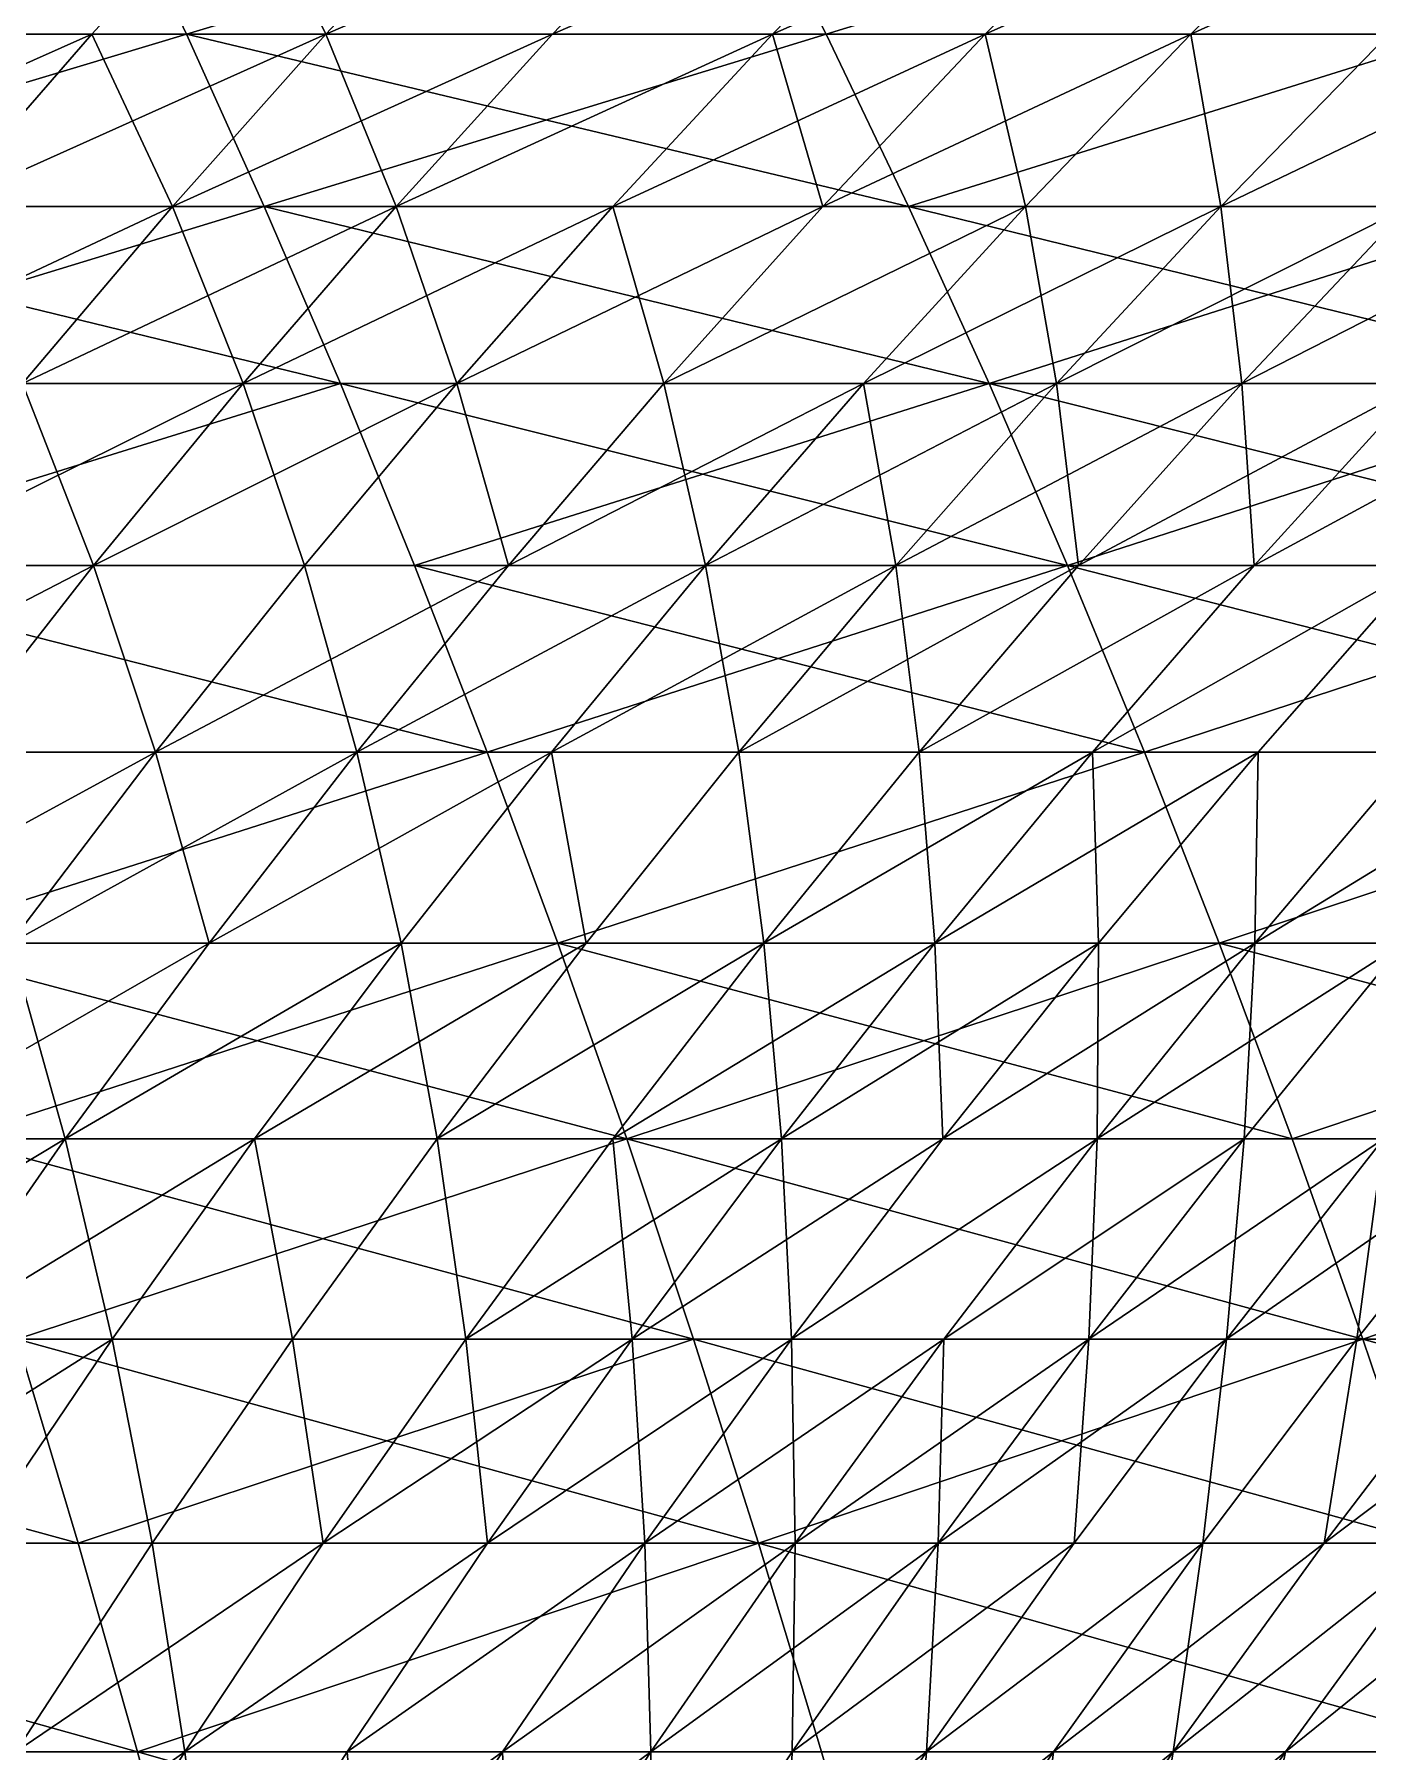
# Model space of a CAD drawing. Header units: millimetres. Extents: x -3250 to 6200, y -3250 to 3250.
# Drawn here: x 4609.7 to 4710.5, y 483 to 612.8 of the extents above; entities that cross this region are included whole.
import ezdxf

# ---------------------------------------------------------------- set-up
doc = ezdxf.new("R2010")
doc.units = ezdxf.units.MM
doc.header["$MEASUREMENT"] = 0
doc.layers.add('MESH_3D', color=2, linetype='CONTINUOUS')

msp = doc.modelspace()

# ---------------------------------------------------------------- linework, layer by layer
at = {"layer": 'MESH_3D'}
for points in [[(4615.24, 625.47, 25833.99), (4566.77, 625.47, 25853.71), (4572.41, 612.84, 25868.08)], [(4615.24, 625.47, 25833.99), (4572.41, 612.84, 25868.08), (4621.24, 612.84, 25848.21)], [(4595.93, 612.84, 2061.49), (4625.67, 625.47, 2071.35), (4607.24, 625.47, 2050.99)], [(4595.93, 612.84, 2061.49), (4614.09, 612.84, 2081.56), (4625.67, 625.47, 2071.35)], [(4614.09, 612.84, 2081.56), (4631.75, 612.84, 2102.08), (4625.67, 625.47, 2071.35)], [(4663.21, 625.47, 25813.06), (4615.24, 625.47, 25833.99), (4621.24, 612.84, 25848.21)], [(4663.21, 625.47, 25813.06), (4621.24, 612.84, 25848.21), (4669.56, 612.84, 25827.13)], [(4625.67, 625.47, 2071.35), (4631.75, 612.84, 2102.08), (4643.57, 625.47, 2092.16)], [(4631.75, 612.84, 2102.08), (4648.89, 612.84, 2123.03), (4660.96, 625.47, 2113.41)], [(4631.75, 612.84, 2102.08), (4660.96, 625.47, 2113.41), (4643.57, 625.47, 2092.16)], [(4648.89, 612.84, 2123.03), (4665.5, 612.84, 2144.41), (4677.81, 625.47, 2135.09)], [(4648.89, 612.84, 2123.03), (4677.81, 625.47, 2135.09), (4660.96, 625.47, 2113.41)], [(4710.63, 625.47, 25790.95), (4663.21, 625.47, 25813.06), (4669.56, 612.84, 25827.13)], [(4665.5, 612.84, 2144.41), (4681.58, 612.84, 2166.19), (4694.11, 625.47, 2157.18)], [(4665.5, 612.84, 2144.41), (4694.11, 625.47, 2157.18), (4677.81, 625.47, 2135.09)], [(4710.63, 625.47, 25790.95), (4669.56, 612.84, 25827.13), (4717.33, 612.84, 25804.86)], [(4681.58, 612.84, 2166.19), (4709.86, 625.47, 2179.67), (4694.11, 625.47, 2157.18)], [(4681.58, 612.84, 2166.19), (4697.11, 612.84, 2188.36), (4709.86, 625.47, 2179.67)], [(4697.11, 612.84, 2188.36), (4712.07, 612.84, 2210.92), (4725.04, 625.47, 2202.54)], [(4697.11, 612.84, 2188.36), (4725.04, 625.47, 2202.54), (4709.86, 625.47, 2179.67)], [(4572.41, 612.84, 831.92), (4621.24, 612.84, 851.79), (4577.94, 599.82, 817.85)], [(4621.24, 612.84, 25848.21), (4572.41, 612.84, 25868.08), (4577.94, 599.82, 25882.15)], [(4577.94, 599.82, 817.85), (4621.24, 612.84, 851.79), (4627.11, 599.82, 837.86)], [(4621.24, 612.84, 25848.21), (4577.94, 599.82, 25882.15), (4627.11, 599.82, 25862.14)], [(4584.84, 599.82, 2071.77), (4614.09, 612.84, 2081.56), (4595.93, 612.84, 2061.49)], [(4584.84, 599.82, 2071.77), (4602.75, 599.82, 2091.57), (4614.09, 612.84, 2081.56)], [(4602.75, 599.82, 24608.43), (4595.93, 612.84, 24638.51), (4614.09, 612.84, 24618.44)], [(4602.75, 599.82, 2091.57), (4631.75, 612.84, 2102.08), (4614.09, 612.84, 2081.56)], [(4602.75, 599.82, 2091.57), (4620.17, 599.82, 2111.8), (4631.75, 612.84, 2102.08)], [(4620.17, 599.82, 24588.2), (4602.75, 599.82, 24608.43), (4614.09, 612.84, 24618.44)], [(4620.17, 599.82, 24588.2), (4614.09, 612.84, 24618.44), (4631.75, 612.84, 24597.92)], [(4620.17, 599.82, 2111.8), (4637.07, 599.82, 2132.46), (4648.89, 612.84, 2123.03)], [(4620.17, 599.82, 2111.8), (4648.89, 612.84, 2123.03), (4631.75, 612.84, 2102.08)], [(4637.07, 599.82, 24567.54), (4620.17, 599.82, 24588.2), (4631.75, 612.84, 24597.92)], [(4621.24, 612.84, 851.79), (4669.56, 612.84, 872.87), (4627.11, 599.82, 837.86)], [(4675.77, 599.82, 25840.91), (4621.24, 612.84, 25848.21), (4627.11, 599.82, 25862.14)], [(4669.56, 612.84, 25827.13), (4621.24, 612.84, 25848.21), (4675.77, 599.82, 25840.91)], [(4627.11, 599.82, 837.86), (4669.56, 612.84, 872.87), (4675.77, 599.82, 859.09)], [(4637.07, 599.82, 24567.54), (4631.75, 612.84, 24597.92), (4648.89, 612.84, 24576.97)], [(4637.07, 599.82, 2132.46), (4665.5, 612.84, 2144.41), (4648.89, 612.84, 2123.03)], [(4637.07, 599.82, 2132.46), (4653.45, 599.82, 2153.54), (4665.5, 612.84, 2144.41)], [(4665.5, 612.84, 24555.59), (4637.07, 599.82, 24567.54), (4648.89, 612.84, 24576.97)], [(4653.45, 599.82, 24546.46), (4637.07, 599.82, 24567.54), (4665.5, 612.84, 24555.59)], [(4653.45, 599.82, 2153.54), (4669.3, 599.82, 2175.01), (4681.58, 612.84, 2166.19)], [(4653.45, 599.82, 2153.54), (4681.58, 612.84, 2166.19), (4665.5, 612.84, 2144.41)], [(4669.3, 599.82, 24524.99), (4653.45, 599.82, 24546.46), (4665.5, 612.84, 24555.59)], [(4669.3, 599.82, 24524.99), (4665.5, 612.84, 24555.59), (4681.58, 612.84, 24533.81)], [(4669.3, 599.82, 2175.01), (4684.61, 599.82, 2196.88), (4697.11, 612.84, 2188.36)], [(4669.3, 599.82, 2175.01), (4697.11, 612.84, 2188.36), (4681.58, 612.84, 2166.19)], [(4684.61, 599.82, 24503.12), (4669.3, 599.82, 24524.99), (4681.58, 612.84, 24533.81)], [(4669.56, 612.84, 872.87), (4717.33, 612.84, 895.14), (4675.77, 599.82, 859.09)], [(4717.33, 612.84, 25804.86), (4669.56, 612.84, 25827.13), (4675.77, 599.82, 25840.91)], [(4675.77, 599.82, 859.09), (4717.33, 612.84, 895.14), (4723.89, 599.82, 881.52)], [(4717.33, 612.84, 25804.86), (4675.77, 599.82, 25840.91), (4723.89, 599.82, 25818.48)], [(4684.61, 599.82, 24503.12), (4681.58, 612.84, 24533.81), (4697.11, 612.84, 24511.64)], [(4684.61, 599.82, 2196.88), (4699.37, 599.82, 2219.12), (4697.11, 612.84, 2188.36)], [(4699.37, 599.82, 24480.88), (4684.61, 599.82, 24503.12), (4697.11, 612.84, 24511.64)], [(4697.11, 612.84, 2188.36), (4699.37, 599.82, 2219.12), (4712.07, 612.84, 2210.92)], [(4699.37, 599.82, 24480.88), (4697.11, 612.84, 24511.64), (4712.07, 612.84, 24489.08)], [(4699.37, 599.82, 2219.12), (4726.48, 612.84, 2233.84), (4712.07, 612.84, 2210.92)], [(4699.37, 599.82, 2219.12), (4713.58, 599.82, 2241.72), (4726.48, 612.84, 2233.84)], [(4713.58, 599.82, 24458.28), (4699.37, 599.82, 24480.88), (4712.07, 612.84, 24489.08)], [(4577.94, 599.82, 817.85), (4627.11, 599.82, 837.86), (4632.86, 586.44, 824.23)], [(4577.94, 599.82, 817.85), (4632.86, 586.44, 824.23), (4583.34, 586.44, 804.08)], [(4627.11, 599.82, 25862.14), (4577.94, 599.82, 25882.15), (4583.34, 586.44, 25895.92)], [(4627.11, 599.82, 25862.14), (4583.34, 586.44, 25895.92), (4632.86, 586.44, 25875.77)], [(4620.17, 599.82, 24588.2), (4591.67, 586.44, 24598.65), (4602.75, 599.82, 24608.43)], [(4608.84, 586.44, 24578.69), (4591.67, 586.44, 24598.65), (4620.17, 599.82, 24588.2)], [(4602.75, 599.82, 2091.57), (4608.84, 586.44, 2121.31), (4620.17, 599.82, 2111.8)], [(4608.84, 586.44, 2121.31), (4637.07, 599.82, 2132.46), (4620.17, 599.82, 2111.8)], [(4608.84, 586.44, 2121.31), (4625.51, 586.44, 2141.68), (4637.07, 599.82, 2132.46)], [(4625.51, 586.44, 24558.32), (4608.84, 586.44, 24578.69), (4620.17, 599.82, 24588.2)], [(4625.51, 586.44, 24558.32), (4620.17, 599.82, 24588.2), (4637.07, 599.82, 24567.54)], [(4625.51, 586.44, 2141.68), (4641.66, 586.44, 2162.47), (4637.07, 599.82, 2132.46)], [(4653.45, 599.82, 24546.46), (4625.51, 586.44, 24558.32), (4637.07, 599.82, 24567.54)], [(4641.66, 586.44, 24537.53), (4625.51, 586.44, 24558.32), (4653.45, 599.82, 24546.46)], [(4627.11, 599.82, 837.86), (4681.86, 586.44, 845.61), (4632.86, 586.44, 824.23)], [(4627.11, 599.82, 837.86), (4675.77, 599.82, 859.09), (4681.86, 586.44, 845.61)], [(4681.86, 586.44, 25854.39), (4627.11, 599.82, 25862.14), (4632.86, 586.44, 25875.77)], [(4675.77, 599.82, 25840.91), (4627.11, 599.82, 25862.14), (4681.86, 586.44, 25854.39)], [(4637.07, 599.82, 2132.46), (4641.66, 586.44, 2162.47), (4653.45, 599.82, 2153.54)], [(4641.66, 586.44, 2162.47), (4657.29, 586.44, 2183.65), (4669.3, 599.82, 2175.01)], [(4641.66, 586.44, 2162.47), (4669.3, 599.82, 2175.01), (4653.45, 599.82, 2153.54)], [(4657.29, 586.44, 24516.35), (4641.66, 586.44, 24537.53), (4653.45, 599.82, 24546.46)], [(4657.29, 586.44, 24516.35), (4653.45, 599.82, 24546.46), (4669.3, 599.82, 24524.99)], [(4657.29, 586.44, 2183.65), (4684.61, 599.82, 2196.88), (4669.3, 599.82, 2175.01)], [(4657.29, 586.44, 2183.65), (4672.39, 586.44, 2205.21), (4684.61, 599.82, 2196.88)], [(4684.61, 599.82, 24503.12), (4657.29, 586.44, 24516.35), (4669.3, 599.82, 24524.99)], [(4672.39, 586.44, 24494.79), (4657.29, 586.44, 24516.35), (4684.61, 599.82, 24503.12)], [(4672.39, 586.44, 2205.21), (4699.37, 599.82, 2219.12), (4684.61, 599.82, 2196.88)], [(4672.39, 586.44, 2205.21), (4686.95, 586.44, 2227.15), (4699.37, 599.82, 2219.12)], [(4686.95, 586.44, 24472.85), (4672.39, 586.44, 24494.79), (4684.61, 599.82, 24503.12)], [(4675.77, 599.82, 859.09), (4730.31, 586.44, 868.2), (4681.86, 586.44, 845.61)], [(4675.77, 599.82, 859.09), (4723.89, 599.82, 881.52), (4730.31, 586.44, 868.2)], [(4723.89, 599.82, 25818.48), (4675.77, 599.82, 25840.91), (4681.86, 586.44, 25854.39)], [(4723.89, 599.82, 25818.48), (4681.86, 586.44, 25854.39), (4730.31, 586.44, 25831.8)], [(4686.95, 586.44, 24472.85), (4684.61, 599.82, 24503.12), (4699.37, 599.82, 24480.88)], [(4686.95, 586.44, 2227.15), (4713.58, 599.82, 2241.72), (4699.37, 599.82, 2219.12)], [(4686.95, 586.44, 2227.15), (4700.96, 586.44, 2249.44), (4713.58, 599.82, 2241.72)], [(4700.96, 586.44, 24450.56), (4686.95, 586.44, 24472.85), (4699.37, 599.82, 24480.88)], [(4700.96, 586.44, 24450.56), (4699.37, 599.82, 24480.88), (4713.58, 599.82, 24458.28)], [(4700.96, 586.44, 2249.44), (4714.4, 586.44, 2272.07), (4727.21, 599.82, 2264.67)], [(4700.96, 586.44, 2249.44), (4727.21, 599.82, 2264.67), (4713.58, 599.82, 2241.72)], [(4714.4, 586.44, 24427.93), (4700.96, 586.44, 24450.56), (4713.58, 599.82, 24458.28)], [(4583.34, 586.44, 804.08), (4632.86, 586.44, 824.23), (4588.62, 572.69, 790.63)], [(4632.86, 586.44, 25875.77), (4583.34, 586.44, 25895.92), (4588.62, 572.69, 25909.37)], [(4588.62, 572.69, 790.63), (4632.86, 586.44, 824.23), (4638.47, 572.69, 810.91)], [(4632.86, 586.44, 25875.77), (4588.62, 572.69, 25909.37), (4638.47, 572.69, 25889.09)], [(4597.77, 572.69, 2130.59), (4625.51, 586.44, 2141.68), (4608.84, 586.44, 2121.31)], [(4597.77, 572.69, 2130.59), (4614.21, 572.69, 2150.69), (4625.51, 586.44, 2141.68)], [(4614.21, 572.69, 24549.31), (4597.77, 572.69, 24569.41), (4608.84, 586.44, 24578.69)], [(4614.21, 572.69, 24549.31), (4608.84, 586.44, 24578.69), (4625.51, 586.44, 24558.32)], [(4614.21, 572.69, 2150.69), (4641.66, 586.44, 2162.47), (4625.51, 586.44, 2141.68)], [(4614.21, 572.69, 2150.69), (4630.14, 572.69, 2171.19), (4641.66, 586.44, 2162.47)], [(4630.14, 572.69, 24528.81), (4614.21, 572.69, 24549.31), (4625.51, 586.44, 24558.32)], [(4630.14, 572.69, 24528.81), (4625.51, 586.44, 24558.32), (4641.66, 586.44, 24537.53)], [(4630.14, 572.69, 2171.19), (4645.56, 572.69, 2192.08), (4641.66, 586.44, 2162.47)], [(4645.56, 572.69, 24507.92), (4630.14, 572.69, 24528.81), (4641.66, 586.44, 24537.53)], [(4632.86, 586.44, 824.23), (4687.8, 572.69, 832.43), (4638.47, 572.69, 810.91)], [(4632.86, 586.44, 824.23), (4681.86, 586.44, 845.61), (4687.8, 572.69, 832.43)], [(4681.86, 586.44, 25854.39), (4632.86, 586.44, 25875.77), (4638.47, 572.69, 25889.09)], [(4681.86, 586.44, 25854.39), (4638.47, 572.69, 25889.09), (4687.8, 572.69, 25867.57)], [(4641.66, 586.44, 2162.47), (4645.56, 572.69, 2192.08), (4657.29, 586.44, 2183.65)], [(4645.56, 572.69, 24507.92), (4641.66, 586.44, 24537.53), (4657.29, 586.44, 24516.35)], [(4645.56, 572.69, 2192.08), (4672.39, 586.44, 2205.21), (4657.29, 586.44, 2183.65)], [(4645.56, 572.69, 2192.08), (4660.45, 572.69, 2213.35), (4672.39, 586.44, 2205.21)], [(4660.45, 572.69, 24486.65), (4645.56, 572.69, 24507.92), (4657.29, 586.44, 24516.35)], [(4660.45, 572.69, 24486.65), (4657.29, 586.44, 24516.35), (4672.39, 586.44, 24494.79)], [(4660.45, 572.69, 2213.35), (4686.95, 586.44, 2227.15), (4672.39, 586.44, 2205.21)], [(4660.45, 572.69, 2213.35), (4674.81, 572.69, 2234.99), (4686.95, 586.44, 2227.15)], [(4674.81, 572.69, 24465.01), (4660.45, 572.69, 24486.65), (4672.39, 586.44, 24494.79)], [(4674.81, 572.69, 24465.01), (4672.39, 586.44, 24494.79), (4686.95, 586.44, 24472.85)], [(4674.81, 572.69, 2234.99), (4688.63, 572.69, 2256.97), (4700.96, 586.44, 2249.44)], [(4674.81, 572.69, 2234.99), (4700.96, 586.44, 2249.44), (4686.95, 586.44, 2227.15)], [(4688.63, 572.69, 24443.03), (4674.81, 572.69, 24465.01), (4686.95, 586.44, 24472.85)], [(4681.86, 586.44, 845.61), (4736.58, 572.69, 855.18), (4687.8, 572.69, 832.43)], [(4681.86, 586.44, 845.61), (4730.31, 586.44, 868.2), (4736.58, 572.69, 855.18)], [(4730.31, 586.44, 25831.8), (4681.86, 586.44, 25854.39), (4687.8, 572.69, 25867.57)], [(4688.63, 572.69, 24443.03), (4686.95, 586.44, 24472.85), (4700.96, 586.44, 24450.56)], [(4730.31, 586.44, 25831.8), (4687.8, 572.69, 25867.57), (4736.58, 572.69, 25844.82)], [(4688.63, 572.69, 2256.97), (4701.89, 572.69, 2279.29), (4714.4, 586.44, 2272.07)], [(4688.63, 572.69, 2256.97), (4714.4, 586.44, 2272.07), (4700.96, 586.44, 2249.44)], [(4701.89, 572.69, 24420.71), (4688.63, 572.69, 24443.03), (4700.96, 586.44, 24450.56)], [(4701.89, 572.69, 24420.71), (4700.96, 586.44, 24450.56), (4714.4, 586.44, 24427.93)], [(4701.89, 572.69, 2279.29), (4727.28, 586.44, 2295.03), (4714.4, 586.44, 2272.07)], [(4701.89, 572.69, 2279.29), (4714.59, 572.69, 2301.94), (4727.28, 586.44, 2295.03)], [(4714.59, 572.69, 24398.06), (4701.89, 572.69, 24420.71), (4714.4, 586.44, 24427.93)], [(4586.96, 558.59, 2139.66), (4603.18, 558.59, 2159.48), (4614.21, 572.69, 2150.69)], [(4586.96, 558.59, 2139.66), (4614.21, 572.69, 2150.69), (4597.77, 572.69, 2130.59)], [(4614.21, 572.69, 24549.31), (4586.96, 558.59, 24560.34), (4597.77, 572.69, 24569.41)], [(4603.18, 558.59, 24540.52), (4586.96, 558.59, 24560.34), (4614.21, 572.69, 24549.31)], [(4588.62, 572.69, 790.63), (4643.95, 558.59, 797.91), (4593.77, 558.59, 777.5)], [(4588.62, 572.69, 790.63), (4638.47, 572.69, 810.91), (4643.95, 558.59, 797.91)], [(4643.95, 558.59, 25902.09), (4588.62, 572.69, 25909.37), (4593.77, 558.59, 25922.5)], [(4638.47, 572.69, 25889.09), (4588.62, 572.69, 25909.37), (4643.95, 558.59, 25902.09)], [(4603.18, 558.59, 2159.48), (4618.9, 558.59, 2179.71), (4614.21, 572.69, 2150.69)], [(4618.9, 558.59, 24520.29), (4603.18, 558.59, 24540.52), (4614.21, 572.69, 24549.31)], [(4614.21, 572.69, 2150.69), (4618.9, 558.59, 2179.71), (4630.14, 572.69, 2171.19)], [(4618.9, 558.59, 24520.29), (4614.21, 572.69, 24549.31), (4630.14, 572.69, 24528.81)], [(4618.9, 558.59, 2179.71), (4634.11, 558.59, 2200.32), (4645.56, 572.69, 2192.08)], [(4618.9, 558.59, 2179.71), (4645.56, 572.69, 2192.08), (4630.14, 572.69, 2171.19)], [(4634.11, 558.59, 24499.68), (4618.9, 558.59, 24520.29), (4630.14, 572.69, 24528.81)], [(4634.11, 558.59, 24499.68), (4630.14, 572.69, 24528.81), (4645.56, 572.69, 24507.92)], [(4634.11, 558.59, 2200.32), (4660.45, 572.69, 2213.35), (4645.56, 572.69, 2192.08)], [(4634.11, 558.59, 2200.32), (4648.8, 558.59, 2221.3), (4660.45, 572.69, 2213.35)], [(4660.45, 572.69, 24486.65), (4634.11, 558.59, 24499.68), (4645.56, 572.69, 24507.92)], [(4648.8, 558.59, 24478.7), (4634.11, 558.59, 24499.68), (4660.45, 572.69, 24486.65)], [(4638.47, 572.69, 810.91), (4687.8, 572.69, 832.43), (4643.95, 558.59, 797.91)], [(4693.6, 558.59, 25880.42), (4638.47, 572.69, 25889.09), (4643.95, 558.59, 25902.09)], [(4687.8, 572.69, 25867.57), (4638.47, 572.69, 25889.09), (4693.6, 558.59, 25880.42)], [(4643.95, 558.59, 797.91), (4687.8, 572.69, 832.43), (4693.6, 558.59, 819.58)], [(4648.8, 558.59, 2221.3), (4662.96, 558.59, 2242.64), (4674.81, 572.69, 2234.99)], [(4648.8, 558.59, 2221.3), (4674.81, 572.69, 2234.99), (4660.45, 572.69, 2213.35)], [(4662.96, 558.59, 24457.36), (4648.8, 558.59, 24478.7), (4660.45, 572.69, 24486.65)], [(4662.96, 558.59, 24457.36), (4660.45, 572.69, 24486.65), (4674.81, 572.69, 24465.01)], [(4662.96, 558.59, 2242.64), (4676.59, 558.59, 2264.33), (4674.81, 572.69, 2234.99)], [(4688.63, 572.69, 24443.03), (4662.96, 558.59, 24457.36), (4674.81, 572.69, 24465.01)], [(4676.59, 558.59, 24435.67), (4662.96, 558.59, 24457.36), (4688.63, 572.69, 24443.03)], [(4674.81, 572.69, 2234.99), (4676.59, 558.59, 2264.33), (4688.63, 572.69, 2256.97)], [(4676.59, 558.59, 2264.33), (4689.67, 558.59, 2286.35), (4701.89, 572.69, 2279.29)], [(4676.59, 558.59, 2264.33), (4701.89, 572.69, 2279.29), (4688.63, 572.69, 2256.97)], [(4701.89, 572.69, 24420.71), (4676.59, 558.59, 24435.67), (4688.63, 572.69, 24443.03)], [(4689.67, 558.59, 24413.65), (4676.59, 558.59, 24435.67), (4701.89, 572.69, 24420.71)], [(4687.8, 572.69, 832.43), (4742.7, 558.59, 842.47), (4693.6, 558.59, 819.58)], [(4687.8, 572.69, 832.43), (4736.58, 572.69, 855.18), (4742.7, 558.59, 842.47)], [(4736.58, 572.69, 25844.82), (4687.8, 572.69, 25867.57), (4693.6, 558.59, 25880.42)], [(4689.67, 558.59, 2286.35), (4714.59, 572.69, 2301.94), (4701.89, 572.69, 2279.29)], [(4689.67, 558.59, 2286.35), (4702.2, 558.59, 2308.69), (4714.59, 572.69, 2301.94)], [(4714.59, 572.69, 24398.06), (4689.67, 558.59, 24413.65), (4701.89, 572.69, 24420.71)], [(4702.2, 558.59, 24391.31), (4689.67, 558.59, 24413.65), (4714.59, 572.69, 24398.06)], [(4736.58, 572.69, 25844.82), (4693.6, 558.59, 25880.42), (4742.7, 558.59, 25857.53)], [(4702.2, 558.59, 2308.69), (4714.17, 558.59, 2331.33), (4714.59, 572.69, 2301.94)], [(4714.17, 558.59, 24368.67), (4702.2, 558.59, 24391.31), (4714.59, 572.69, 24398.06)], [(4592.43, 544.14, 2168.06), (4618.9, 558.59, 2179.71), (4603.18, 558.59, 2159.48)], [(4592.43, 544.14, 2168.06), (4607.94, 544.14, 2188.01), (4618.9, 558.59, 2179.71)], [(4593.77, 558.59, 777.5), (4643.95, 558.59, 797.91), (4598.8, 544.14, 764.7)], [(4643.95, 558.59, 25902.09), (4593.77, 558.59, 25922.5), (4598.8, 544.14, 25935.3)], [(4598.8, 544.14, 764.7), (4643.95, 558.59, 797.91), (4649.29, 544.14, 785.25)], [(4643.95, 558.59, 25902.09), (4598.8, 544.14, 25935.3), (4649.29, 544.14, 25914.75)], [(4607.94, 544.14, 24511.99), (4603.18, 558.59, 24540.52), (4618.9, 558.59, 24520.29)], [(4607.94, 544.14, 2188.01), (4634.11, 558.59, 2200.32), (4618.9, 558.59, 2179.71)], [(4607.94, 544.14, 2188.01), (4622.95, 544.14, 2208.34), (4634.11, 558.59, 2200.32)], [(4622.95, 544.14, 24491.66), (4607.94, 544.14, 24511.99), (4618.9, 558.59, 24520.29)], [(4622.95, 544.14, 24491.66), (4618.9, 558.59, 24520.29), (4634.11, 558.59, 24499.68)], [(4622.95, 544.14, 2208.34), (4648.8, 558.59, 2221.3), (4634.11, 558.59, 2200.32)], [(4622.95, 544.14, 2208.34), (4637.44, 544.14, 2229.04), (4648.8, 558.59, 2221.3)], [(4637.44, 544.14, 24470.96), (4622.95, 544.14, 24491.66), (4634.11, 558.59, 24499.68)], [(4637.44, 544.14, 24470.96), (4634.11, 558.59, 24499.68), (4648.8, 558.59, 24478.7)], [(4637.44, 544.14, 2229.04), (4651.42, 544.14, 2250.1), (4648.8, 558.59, 2221.3)], [(4651.42, 544.14, 24449.9), (4637.44, 544.14, 24470.96), (4648.8, 558.59, 24478.7)], [(4643.95, 558.59, 797.91), (4693.6, 558.59, 819.58), (4649.29, 544.14, 785.25)], [(4693.6, 558.59, 25880.42), (4643.95, 558.59, 25902.09), (4649.29, 544.14, 25914.75)], [(4648.8, 558.59, 2221.3), (4651.42, 544.14, 2250.1), (4662.96, 558.59, 2242.64)], [(4651.42, 544.14, 24449.9), (4648.8, 558.59, 24478.7), (4662.96, 558.59, 24457.36)], [(4649.29, 544.14, 785.25), (4693.6, 558.59, 819.58), (4699.26, 544.14, 807.05)], [(4693.6, 558.59, 25880.42), (4649.29, 544.14, 25914.75), (4699.26, 544.14, 25892.95)], [(4651.42, 544.14, 2250.1), (4664.86, 544.14, 2271.49), (4662.96, 558.59, 2242.64)], [(4664.86, 544.14, 24428.51), (4651.42, 544.14, 24449.9), (4662.96, 558.59, 24457.36)], [(4662.96, 558.59, 2242.64), (4664.86, 544.14, 2271.49), (4676.59, 558.59, 2264.33)], [(4664.86, 544.14, 24428.51), (4662.96, 558.59, 24457.36), (4676.59, 558.59, 24435.67)], [(4664.86, 544.14, 2271.49), (4677.77, 544.14, 2293.22), (4689.67, 558.59, 2286.35)], [(4664.86, 544.14, 2271.49), (4689.67, 558.59, 2286.35), (4676.59, 558.59, 2264.33)], [(4677.77, 544.14, 24406.78), (4664.86, 544.14, 24428.51), (4676.59, 558.59, 24435.67)], [(4677.77, 544.14, 24406.78), (4676.59, 558.59, 24435.67), (4689.67, 558.59, 24413.65)], [(4677.77, 544.14, 2293.22), (4702.2, 558.59, 2308.69), (4689.67, 558.59, 2286.35)], [(4677.77, 544.14, 2293.22), (4690.13, 544.14, 2315.26), (4702.2, 558.59, 2308.69)], [(4690.13, 544.14, 24384.74), (4677.77, 544.14, 24406.78), (4689.67, 558.59, 24413.65)], [(4690.13, 544.14, 24384.74), (4689.67, 558.59, 24413.65), (4702.2, 558.59, 24391.31)], [(4690.13, 544.14, 2315.26), (4701.94, 544.14, 2337.6), (4702.2, 558.59, 2308.69)], [(4701.94, 544.14, 24362.4), (4690.13, 544.14, 24384.74), (4702.2, 558.59, 24391.31)], [(4693.6, 558.59, 819.58), (4742.7, 558.59, 842.47), (4699.26, 544.14, 807.05)], [(4742.7, 558.59, 25857.53), (4693.6, 558.59, 25880.42), (4699.26, 544.14, 25892.95)], [(4699.26, 544.14, 807.05), (4742.7, 558.59, 842.47), (4748.66, 544.14, 830.08)], [(4742.7, 558.59, 25857.53), (4699.26, 544.14, 25892.95), (4748.66, 544.14, 25869.92)], [(4701.94, 544.14, 2337.6), (4725.57, 558.59, 2354.27), (4714.17, 558.59, 2331.33)], [(4701.94, 544.14, 2337.6), (4713.18, 544.14, 2360.23), (4725.57, 558.59, 2354.27)], [(4702.2, 558.59, 2308.69), (4701.94, 544.14, 2337.6), (4714.17, 558.59, 2331.33)], [(4701.94, 544.14, 24362.4), (4702.2, 558.59, 24391.31), (4714.17, 558.59, 24368.67)], [(4713.18, 544.14, 24339.77), (4701.94, 544.14, 24362.4), (4714.17, 558.59, 24368.67)], [(4597.27, 529.35, 2196.09), (4612.08, 529.35, 2216.15), (4622.95, 544.14, 2208.34)], [(4597.27, 529.35, 2196.09), (4622.95, 544.14, 2208.34), (4607.94, 544.14, 2188.01)], [(4612.08, 529.35, 24483.85), (4597.27, 529.35, 24503.91), (4607.94, 544.14, 24511.99)], [(4598.8, 544.14, 764.7), (4654.49, 529.35, 772.91), (4603.69, 529.35, 752.24)], [(4598.8, 544.14, 764.7), (4649.29, 544.14, 785.25), (4654.49, 529.35, 772.91)], [(4649.29, 544.14, 25914.75), (4598.8, 544.14, 25935.3), (4603.69, 529.35, 25947.76)], [(4649.29, 544.14, 25914.75), (4603.69, 529.35, 25947.76), (4654.49, 529.35, 25927.09)], [(4612.08, 529.35, 24483.85), (4607.94, 544.14, 24511.99), (4622.95, 544.14, 24491.66)], [(4612.08, 529.35, 2216.15), (4637.44, 544.14, 2229.04), (4622.95, 544.14, 2208.34)], [(4612.08, 529.35, 2216.15), (4626.38, 529.35, 2236.58), (4637.44, 544.14, 2229.04)], [(4637.44, 544.14, 24470.96), (4612.08, 529.35, 24483.85), (4622.95, 544.14, 24491.66)], [(4626.38, 529.35, 24463.42), (4612.08, 529.35, 24483.85), (4637.44, 544.14, 24470.96)], [(4626.38, 529.35, 2236.58), (4640.17, 529.35, 2257.36), (4651.42, 544.14, 2250.1)], [(4626.38, 529.35, 2236.58), (4651.42, 544.14, 2250.1), (4637.44, 544.14, 2229.04)], [(4640.17, 529.35, 24442.64), (4626.38, 529.35, 24463.42), (4637.44, 544.14, 24470.96)], [(4640.17, 529.35, 24442.64), (4637.44, 544.14, 24470.96), (4651.42, 544.14, 24449.9)], [(4640.17, 529.35, 2257.36), (4653.44, 529.35, 2278.47), (4664.86, 544.14, 2271.49)], [(4640.17, 529.35, 2257.36), (4664.86, 544.14, 2271.49), (4651.42, 544.14, 2250.1)], [(4664.86, 544.14, 24428.51), (4640.17, 529.35, 24442.64), (4651.42, 544.14, 24449.9)], [(4653.44, 529.35, 24421.53), (4640.17, 529.35, 24442.64), (4664.86, 544.14, 24428.51)], [(4649.29, 544.14, 785.25), (4699.26, 544.14, 807.05), (4704.76, 529.35, 794.85)], [(4649.29, 544.14, 785.25), (4704.76, 529.35, 794.85), (4654.49, 529.35, 772.91)], [(4699.26, 544.14, 25892.95), (4649.29, 544.14, 25914.75), (4654.49, 529.35, 25927.09)], [(4653.44, 529.35, 2278.47), (4677.77, 544.14, 2293.22), (4664.86, 544.14, 2271.49)], [(4653.44, 529.35, 2278.47), (4666.18, 529.35, 2299.91), (4677.77, 544.14, 2293.22)], [(4666.18, 529.35, 24400.09), (4653.44, 529.35, 24421.53), (4664.86, 544.14, 24428.51)], [(4699.26, 544.14, 25892.95), (4654.49, 529.35, 25927.09), (4704.76, 529.35, 25905.15)], [(4666.18, 529.35, 24400.09), (4664.86, 544.14, 24428.51), (4677.77, 544.14, 24406.78)], [(4666.18, 529.35, 2299.91), (4678.38, 529.35, 2321.66), (4677.77, 544.14, 2293.22)], [(4690.13, 544.14, 24384.74), (4666.18, 529.35, 24400.09), (4677.77, 544.14, 24406.78)], [(4678.38, 529.35, 24378.34), (4666.18, 529.35, 24400.09), (4690.13, 544.14, 24384.74)], [(4677.77, 544.14, 2293.22), (4678.38, 529.35, 2321.66), (4690.13, 544.14, 2315.26)], [(4678.38, 529.35, 2321.66), (4701.94, 544.14, 2337.6), (4690.13, 544.14, 2315.26)], [(4678.38, 529.35, 2321.66), (4690.03, 529.35, 2343.71), (4701.94, 544.14, 2337.6)], [(4690.03, 529.35, 24356.29), (4678.38, 529.35, 24378.34), (4690.13, 544.14, 24384.74)], [(4690.03, 529.35, 2343.71), (4701.13, 529.35, 2366.04), (4713.18, 544.14, 2360.23)], [(4690.03, 529.35, 2343.71), (4713.18, 544.14, 2360.23), (4701.94, 544.14, 2337.6)], [(4690.03, 529.35, 24356.29), (4690.13, 544.14, 24384.74), (4701.94, 544.14, 24362.4)], [(4701.13, 529.35, 24333.96), (4690.03, 529.35, 24356.29), (4701.94, 544.14, 24362.4)], [(4699.26, 544.14, 807.05), (4754.47, 529.35, 818.03), (4704.76, 529.35, 794.85)], [(4699.26, 544.14, 807.05), (4748.66, 544.14, 830.08), (4754.47, 529.35, 818.03)], [(4748.66, 544.14, 25869.92), (4699.26, 544.14, 25892.95), (4704.76, 529.35, 25905.15)], [(4701.13, 529.35, 2366.04), (4711.67, 529.35, 2388.64), (4713.18, 544.14, 2360.23)], [(4701.13, 529.35, 24333.96), (4701.94, 544.14, 24362.4), (4713.18, 544.14, 24339.77)], [(4711.67, 529.35, 24311.36), (4701.13, 529.35, 24333.96), (4713.18, 544.14, 24339.77)], [(4748.66, 544.14, 25869.92), (4704.76, 529.35, 25905.15), (4754.47, 529.35, 25881.97)], [(4586.9, 514.23, 2203.95), (4601.52, 514.23, 2223.75), (4612.08, 529.35, 2216.15)], [(4586.9, 514.23, 2203.95), (4612.08, 529.35, 2216.15), (4597.27, 529.35, 2196.09)], [(4601.52, 514.23, 24476.25), (4597.27, 529.35, 24503.91), (4612.08, 529.35, 24483.85)], [(4601.52, 514.23, 2223.75), (4615.63, 514.23, 2243.91), (4626.38, 529.35, 2236.58)], [(4601.52, 514.23, 2223.75), (4626.38, 529.35, 2236.58), (4612.08, 529.35, 2216.15)], [(4615.63, 514.23, 24456.09), (4601.52, 514.23, 24476.25), (4612.08, 529.35, 24483.85)], [(4603.69, 529.35, 752.24), (4654.49, 529.35, 772.91), (4608.44, 514.23, 740.13)], [(4659.54, 514.23, 25939.08), (4603.69, 529.35, 25947.76), (4608.44, 514.23, 25959.87)], [(4654.49, 529.35, 25927.09), (4603.69, 529.35, 25947.76), (4659.54, 514.23, 25939.08)], [(4608.44, 514.23, 740.13), (4654.49, 529.35, 772.91), (4659.54, 514.23, 760.92)], [(4615.63, 514.23, 24456.09), (4612.08, 529.35, 24483.85), (4626.38, 529.35, 24463.42)], [(4615.63, 514.23, 2243.91), (4629.24, 514.23, 2264.42), (4626.38, 529.35, 2236.58)], [(4629.24, 514.23, 24435.58), (4615.63, 514.23, 24456.09), (4626.38, 529.35, 24463.42)], [(4626.38, 529.35, 2236.58), (4629.24, 514.23, 2264.42), (4640.17, 529.35, 2257.36)], [(4629.24, 514.23, 24435.58), (4626.38, 529.35, 24463.42), (4640.17, 529.35, 24442.64)], [(4629.24, 514.23, 2264.42), (4642.34, 514.23, 2285.26), (4640.17, 529.35, 2257.36)], [(4642.34, 514.23, 24414.74), (4629.24, 514.23, 24435.58), (4640.17, 529.35, 24442.64)], [(4640.17, 529.35, 2257.36), (4642.34, 514.23, 2285.26), (4653.44, 529.35, 2278.47)], [(4642.34, 514.23, 24414.74), (4640.17, 529.35, 24442.64), (4653.44, 529.35, 24421.53)], [(4642.34, 514.23, 2285.26), (4666.18, 529.35, 2299.91), (4653.44, 529.35, 2278.47)], [(4642.34, 514.23, 2285.26), (4654.91, 514.23, 2306.42), (4666.18, 529.35, 2299.91)], [(4654.91, 514.23, 24393.58), (4642.34, 514.23, 24414.74), (4653.44, 529.35, 24421.53)], [(4654.91, 514.23, 24393.58), (4653.44, 529.35, 24421.53), (4666.18, 529.35, 24400.09)], [(4654.49, 529.35, 772.91), (4704.76, 529.35, 794.85), (4710.11, 514.23, 782.99)], [(4654.49, 529.35, 772.91), (4710.11, 514.23, 782.99), (4659.54, 514.23, 760.92)], [(4710.11, 514.23, 25917.01), (4654.49, 529.35, 25927.09), (4659.54, 514.23, 25939.08)], [(4704.76, 529.35, 25905.15), (4654.49, 529.35, 25927.09), (4710.11, 514.23, 25917.01)], [(4654.91, 514.23, 2306.42), (4678.38, 529.35, 2321.66), (4666.18, 529.35, 2299.91)], [(4654.91, 514.23, 2306.42), (4666.95, 514.23, 2327.88), (4678.38, 529.35, 2321.66)], [(4666.95, 514.23, 24372.12), (4654.91, 514.23, 24393.58), (4666.18, 529.35, 24400.09)], [(4666.95, 514.23, 24372.12), (4666.18, 529.35, 24400.09), (4678.38, 529.35, 24378.34)], [(4666.95, 514.23, 2327.88), (4678.45, 514.23, 2349.65), (4690.03, 529.35, 2343.71)], [(4666.95, 514.23, 2327.88), (4690.03, 529.35, 2343.71), (4678.38, 529.35, 2321.66)], [(4690.03, 529.35, 24356.29), (4666.95, 514.23, 24372.12), (4678.38, 529.35, 24378.34)], [(4678.45, 514.23, 24350.35), (4666.95, 514.23, 24372.12), (4690.03, 529.35, 24356.29)], [(4678.45, 514.23, 2349.65), (4689.4, 514.23, 2371.69), (4701.13, 529.35, 2366.04)], [(4678.45, 514.23, 2349.65), (4701.13, 529.35, 2366.04), (4690.03, 529.35, 2343.71)], [(4689.4, 514.23, 24328.31), (4678.45, 514.23, 24350.35), (4690.03, 529.35, 24356.29)], [(4689.4, 514.23, 2371.69), (4711.67, 529.35, 2388.64), (4701.13, 529.35, 2366.04)], [(4689.4, 514.23, 2371.69), (4699.81, 514.23, 2393.99), (4711.67, 529.35, 2388.64)], [(4689.4, 514.23, 24328.31), (4690.03, 529.35, 24356.29), (4701.13, 529.35, 24333.96)], [(4699.81, 514.23, 24306.01), (4689.4, 514.23, 24328.31), (4701.13, 529.35, 24333.96)], [(4699.81, 514.23, 2393.99), (4721.64, 529.35, 2411.5), (4711.67, 529.35, 2388.64)], [(4699.81, 514.23, 2393.99), (4709.65, 514.23, 2416.55), (4721.64, 529.35, 2411.5)], [(4699.81, 514.23, 24306.01), (4701.13, 529.35, 24333.96), (4711.67, 529.35, 24311.36)], [(4709.65, 514.23, 24283.45), (4699.81, 514.23, 24306.01), (4711.67, 529.35, 24311.36)], [(4704.76, 529.35, 794.85), (4754.47, 529.35, 818.03), (4710.11, 514.23, 782.99)], [(4754.47, 529.35, 25881.97), (4704.76, 529.35, 25905.15), (4710.11, 514.23, 25917.01)], [(4709.65, 514.23, 2416.55), (4718.93, 514.23, 2439.35), (4721.64, 529.35, 2411.5)], [(4709.65, 514.23, 24283.45), (4711.67, 529.35, 24311.36), (4721.64, 529.35, 24288.5)], [(4718.93, 514.23, 24260.65), (4709.65, 514.23, 24283.45), (4721.64, 529.35, 24288.5)], [(4710.11, 514.23, 782.99), (4754.47, 529.35, 818.03), (4760.11, 514.23, 806.3)], [(4754.47, 529.35, 25881.97), (4710.11, 514.23, 25917.01), (4760.11, 514.23, 25893.7)], [(4556.83, 514.23, 720.61), (4608.44, 514.23, 740.13), (4613.05, 498.79, 728.37)], [(4556.83, 514.23, 720.61), (4613.05, 498.79, 728.37), (4561.15, 498.79, 708.75)], [(4608.44, 514.23, 25959.87), (4561.15, 498.79, 25991.25), (4613.05, 498.79, 25971.63)], [(4591.26, 498.79, 2231.12), (4615.63, 514.23, 2243.91), (4601.52, 514.23, 2223.75)], [(4591.26, 498.79, 2231.12), (4605.2, 498.79, 2251.02), (4615.63, 514.23, 2243.91)], [(4615.63, 514.23, 24456.09), (4591.26, 498.79, 24468.88), (4601.52, 514.23, 24476.25)], [(4605.2, 498.79, 24448.98), (4591.26, 498.79, 24468.88), (4615.63, 514.23, 24456.09)], [(4605.2, 498.79, 2251.02), (4618.63, 498.79, 2271.27), (4615.63, 514.23, 2243.91)], [(4618.63, 498.79, 24428.73), (4605.2, 498.79, 24448.98), (4615.63, 514.23, 24456.09)], [(4608.44, 514.23, 740.13), (4659.54, 514.23, 760.92), (4664.45, 498.79, 749.29)], [(4608.44, 514.23, 740.13), (4664.45, 498.79, 749.29), (4613.05, 498.79, 728.37)], [(4659.54, 514.23, 25939.08), (4608.44, 514.23, 25959.87), (4613.05, 498.79, 25971.63)], [(4659.54, 514.23, 25939.08), (4613.05, 498.79, 25971.63), (4664.45, 498.79, 25950.71)], [(4615.63, 514.23, 2243.91), (4618.63, 498.79, 2271.27), (4629.24, 514.23, 2264.42)], [(4618.63, 498.79, 24428.73), (4615.63, 514.23, 24456.09), (4629.24, 514.23, 24435.58)], [(4618.63, 498.79, 2271.27), (4631.56, 498.79, 2291.84), (4629.24, 514.23, 2264.42)], [(4631.56, 498.79, 24408.16), (4618.63, 498.79, 24428.73), (4629.24, 514.23, 24435.58)], [(4629.24, 514.23, 2264.42), (4631.56, 498.79, 2291.84), (4642.34, 514.23, 2285.26)], [(4631.56, 498.79, 24408.16), (4629.24, 514.23, 24435.58), (4642.34, 514.23, 24414.74)], [(4631.56, 498.79, 2291.84), (4654.91, 514.23, 2306.42), (4642.34, 514.23, 2285.26)], [(4631.56, 498.79, 2291.84), (4643.97, 498.79, 2312.73), (4654.91, 514.23, 2306.42)], [(4643.97, 498.79, 24387.27), (4631.56, 498.79, 24408.16), (4642.34, 514.23, 24414.74)], [(4643.97, 498.79, 24387.27), (4642.34, 514.23, 24414.74), (4654.91, 514.23, 24393.58)], [(4643.97, 498.79, 2312.73), (4666.95, 514.23, 2327.88), (4654.91, 514.23, 2306.42)], [(4643.97, 498.79, 2312.73), (4655.86, 498.79, 2333.92), (4666.95, 514.23, 2327.88)], [(4655.86, 498.79, 24366.08), (4643.97, 498.79, 24387.27), (4654.91, 514.23, 24393.58)], [(4655.86, 498.79, 24366.08), (4654.91, 514.23, 24393.58), (4666.95, 514.23, 24372.12)], [(4655.86, 498.79, 2333.92), (4667.21, 498.79, 2355.41), (4666.95, 514.23, 2327.88)], [(4678.45, 514.23, 24350.35), (4655.86, 498.79, 24366.08), (4666.95, 514.23, 24372.12)], [(4667.21, 498.79, 24344.59), (4655.86, 498.79, 24366.08), (4678.45, 514.23, 24350.35)], [(4659.54, 514.23, 760.92), (4710.11, 514.23, 782.99), (4715.31, 498.79, 771.48)], [(4659.54, 514.23, 760.92), (4715.31, 498.79, 771.48), (4664.45, 498.79, 749.29)], [(4710.11, 514.23, 25917.01), (4659.54, 514.23, 25939.08), (4664.45, 498.79, 25950.71)], [(4710.11, 514.23, 25917.01), (4664.45, 498.79, 25950.71), (4715.31, 498.79, 25928.52)], [(4666.95, 514.23, 2327.88), (4667.21, 498.79, 2355.41), (4678.45, 514.23, 2349.65)], [(4667.21, 498.79, 2355.41), (4689.4, 514.23, 2371.69), (4678.45, 514.23, 2349.65)], [(4667.21, 498.79, 2355.41), (4678.03, 498.79, 2377.17), (4689.4, 514.23, 2371.69)], [(4678.03, 498.79, 24322.83), (4667.21, 498.79, 24344.59), (4678.45, 514.23, 24350.35)], [(4678.03, 498.79, 2377.17), (4688.29, 498.79, 2399.19), (4689.4, 514.23, 2371.69)], [(4678.03, 498.79, 24322.83), (4678.45, 514.23, 24350.35), (4689.4, 514.23, 24328.31)], [(4699.81, 514.23, 24306.01), (4678.03, 498.79, 24322.83), (4689.4, 514.23, 24328.31)], [(4688.29, 498.79, 24300.81), (4678.03, 498.79, 24322.83), (4699.81, 514.23, 24306.01)], [(4688.29, 498.79, 2399.19), (4698.01, 498.79, 2421.46), (4699.81, 514.23, 2393.99)], [(4689.4, 514.23, 2371.69), (4688.29, 498.79, 2399.19), (4699.81, 514.23, 2393.99)], [(4698.01, 498.79, 24278.54), (4688.29, 498.79, 24300.81), (4699.81, 514.23, 24306.01)], [(4698.01, 498.79, 2421.46), (4707.17, 498.79, 2443.96), (4709.65, 514.23, 2416.55)], [(4699.81, 514.23, 2393.99), (4698.01, 498.79, 2421.46), (4709.65, 514.23, 2416.55)], [(4698.01, 498.79, 24278.54), (4699.81, 514.23, 24306.01), (4709.65, 514.23, 24283.45)], [(4707.17, 498.79, 24256.04), (4698.01, 498.79, 24278.54), (4709.65, 514.23, 24283.45)], [(4707.17, 498.79, 2443.96), (4715.76, 498.79, 2466.69), (4727.63, 514.23, 2462.37)], [(4707.17, 498.79, 2443.96), (4727.63, 514.23, 2462.37), (4718.93, 514.23, 2439.35)], [(4709.65, 514.23, 2416.55), (4707.17, 498.79, 2443.96), (4718.93, 514.23, 2439.35)], [(4707.17, 498.79, 24256.04), (4709.65, 514.23, 24283.45), (4718.93, 514.23, 24260.65)], [(4715.76, 498.79, 24233.31), (4707.17, 498.79, 24256.04), (4718.93, 514.23, 24260.65)], [(4710.11, 514.23, 782.99), (4760.11, 514.23, 806.3), (4765.59, 498.79, 794.93)], [(4710.11, 514.23, 782.99), (4765.59, 498.79, 794.93), (4715.31, 498.79, 771.48)], [(4760.11, 514.23, 25893.7), (4710.11, 514.23, 25917.01), (4715.31, 498.79, 25928.52)], [(4561.15, 498.79, 708.75), (4613.05, 498.79, 728.37), (4617.53, 483.04, 716.98)], [(4561.15, 498.79, 708.75), (4617.53, 483.04, 716.98), (4565.34, 483.04, 697.24)], [(4617.53, 483.04, 25983.02), (4561.15, 498.79, 25991.25), (4565.34, 483.04, 26002.76)], [(4613.05, 498.79, 25971.63), (4561.15, 498.79, 25991.25), (4617.53, 483.04, 25983.02)], [(4605.2, 498.79, 2251.02), (4608.35, 483.04, 2277.91), (4618.63, 498.79, 2271.27)], [(4608.35, 483.04, 24422.09), (4605.2, 498.79, 24448.98), (4618.63, 498.79, 24428.73)], [(4608.35, 483.04, 2277.91), (4621.12, 483.04, 2298.23), (4631.56, 498.79, 2291.84)], [(4608.35, 483.04, 2277.91), (4631.56, 498.79, 2291.84), (4618.63, 498.79, 2271.27)], [(4621.12, 483.04, 24401.77), (4608.35, 483.04, 24422.09), (4618.63, 498.79, 24428.73)], [(4613.05, 498.79, 728.37), (4664.45, 498.79, 749.29), (4617.53, 483.04, 716.98)], [(4664.45, 498.79, 25950.71), (4613.05, 498.79, 25971.63), (4617.53, 483.04, 25983.02)], [(4617.53, 483.04, 716.98), (4664.45, 498.79, 749.29), (4669.2, 483.04, 738.01)], [(4664.45, 498.79, 25950.71), (4617.53, 483.04, 25983.02), (4669.2, 483.04, 25961.99)], [(4621.12, 483.04, 24401.77), (4618.63, 498.79, 24428.73), (4631.56, 498.79, 24408.16)], [(4621.12, 483.04, 2298.23), (4633.37, 483.04, 2318.85), (4643.97, 498.79, 2312.73)], [(4621.12, 483.04, 2298.23), (4643.97, 498.79, 2312.73), (4631.56, 498.79, 2291.84)], [(4643.97, 498.79, 24387.27), (4621.12, 483.04, 24401.77), (4631.56, 498.79, 24408.16)], [(4633.37, 483.04, 24381.15), (4621.12, 483.04, 24401.77), (4643.97, 498.79, 24387.27)], [(4633.37, 483.04, 2318.85), (4645.11, 483.04, 2339.78), (4655.86, 498.79, 2333.92)], [(4633.37, 483.04, 2318.85), (4655.86, 498.79, 2333.92), (4643.97, 498.79, 2312.73)], [(4655.86, 498.79, 24366.08), (4633.37, 483.04, 24381.15), (4643.97, 498.79, 24387.27)], [(4645.11, 483.04, 24360.22), (4633.37, 483.04, 24381.15), (4655.86, 498.79, 24366.08)], [(4645.11, 483.04, 2339.78), (4667.21, 498.79, 2355.41), (4655.86, 498.79, 2333.92)], [(4645.11, 483.04, 2339.78), (4656.32, 483.04, 2360.99), (4667.21, 498.79, 2355.41)], [(4656.32, 483.04, 24339.01), (4645.11, 483.04, 24360.22), (4655.86, 498.79, 24366.08)], [(4656.32, 483.04, 24339.01), (4655.86, 498.79, 24366.08), (4667.21, 498.79, 24344.59)], [(4656.32, 483.04, 2360.99), (4678.03, 498.79, 2377.17), (4667.21, 498.79, 2355.41)], [(4656.32, 483.04, 2360.99), (4667, 483.04, 2382.48), (4678.03, 498.79, 2377.17)], [(4667, 483.04, 24317.52), (4656.32, 483.04, 24339.01), (4667.21, 498.79, 24344.59)], [(4664.45, 498.79, 749.29), (4720.34, 483.04, 760.32), (4669.2, 483.04, 738.01)], [(4664.45, 498.79, 749.29), (4715.31, 498.79, 771.48), (4720.34, 483.04, 760.32)], [(4720.34, 483.04, 25939.68), (4664.45, 498.79, 25950.71), (4669.2, 483.04, 25961.99)], [(4715.31, 498.79, 25928.52), (4664.45, 498.79, 25950.71), (4720.34, 483.04, 25939.68)], [(4667, 483.04, 2382.48), (4677.14, 483.04, 2404.22), (4688.29, 498.79, 2399.19)], [(4667, 483.04, 2382.48), (4688.29, 498.79, 2399.19), (4678.03, 498.79, 2377.17)], [(4667, 483.04, 24317.52), (4667.21, 498.79, 24344.59), (4678.03, 498.79, 24322.83)], [(4677.14, 483.04, 24295.78), (4667, 483.04, 24317.52), (4678.03, 498.79, 24322.83)], [(4677.14, 483.04, 2404.22), (4686.73, 483.04, 2426.21), (4698.01, 498.79, 2421.46)], [(4677.14, 483.04, 2404.22), (4698.01, 498.79, 2421.46), (4688.29, 498.79, 2399.19)], [(4677.14, 483.04, 24295.78), (4678.03, 498.79, 24322.83), (4688.29, 498.79, 24300.81)], [(4698.01, 498.79, 24278.54), (4677.14, 483.04, 24295.78), (4688.29, 498.79, 24300.81)], [(4686.73, 483.04, 24273.79), (4677.14, 483.04, 24295.78), (4698.01, 498.79, 24278.54)], [(4686.73, 483.04, 2426.21), (4695.77, 483.04, 2448.43), (4707.17, 498.79, 2443.96)], [(4686.73, 483.04, 2426.21), (4707.17, 498.79, 2443.96), (4698.01, 498.79, 2421.46)], [(4695.77, 483.04, 24251.57), (4686.73, 483.04, 24273.79), (4698.01, 498.79, 24278.54)], [(4695.77, 483.04, 2448.43), (4704.26, 483.04, 2470.88), (4715.76, 498.79, 2466.69)], [(4695.77, 483.04, 2448.43), (4715.76, 498.79, 2466.69), (4707.17, 498.79, 2443.96)], [(4695.77, 483.04, 24251.57), (4698.01, 498.79, 24278.54), (4707.17, 498.79, 24256.04)], [(4715.76, 498.79, 24233.31), (4695.77, 483.04, 24251.57), (4707.17, 498.79, 24256.04)], [(4704.26, 483.04, 24229.12), (4695.77, 483.04, 24251.57), (4715.76, 498.79, 24233.31)], [(4704.26, 483.04, 2470.88), (4712.18, 483.04, 2493.52), (4723.79, 498.79, 2489.62)], [(4704.26, 483.04, 2470.88), (4723.79, 498.79, 2489.62), (4715.76, 498.79, 2466.69)], [(4712.18, 483.04, 24206.48), (4704.26, 483.04, 24229.12), (4715.76, 498.79, 24233.31)], [(4565.34, 483.04, 697.24), (4617.53, 483.04, 716.98), (4621.85, 466.99, 705.95)], [(4565.34, 483.04, 697.24), (4621.85, 466.99, 705.95), (4569.39, 466.99, 686.11)], [(4598.4, 466.99, 2284.34), (4621.12, 483.04, 2298.23), (4608.35, 483.04, 2277.91)], [(4598.4, 466.99, 2284.34), (4611.01, 466.99, 2304.4), (4621.12, 483.04, 2298.23)], [(4611.01, 466.99, 24395.6), (4598.4, 466.99, 24415.66), (4608.35, 483.04, 24422.09)], [(4611.01, 466.99, 24395.6), (4608.35, 483.04, 24422.09), (4621.12, 483.04, 24401.77)], [(4611.01, 466.99, 2304.4), (4623.11, 466.99, 2324.78), (4621.12, 483.04, 2298.23)], [(4623.11, 466.99, 24375.22), (4611.01, 466.99, 24395.6), (4621.12, 483.04, 24401.77)], [(4617.53, 483.04, 716.98), (4669.2, 483.04, 738.01), (4673.8, 466.99, 727.09)], [(4617.53, 483.04, 716.98), (4673.8, 466.99, 727.09), (4621.85, 466.99, 705.95)], [(4621.12, 483.04, 2298.23), (4623.11, 466.99, 2324.78), (4633.37, 483.04, 2318.85)], [(4623.11, 466.99, 24375.22), (4621.12, 483.04, 24401.77), (4633.37, 483.04, 24381.15)], [(4623.11, 466.99, 2324.78), (4634.71, 466.99, 2345.44), (4645.11, 483.04, 2339.78)], [(4623.11, 466.99, 2324.78), (4645.11, 483.04, 2339.78), (4633.37, 483.04, 2318.85)], [(4634.71, 466.99, 24354.56), (4623.11, 466.99, 24375.22), (4633.37, 483.04, 24381.15)], [(4634.71, 466.99, 24354.56), (4633.37, 483.04, 24381.15), (4645.11, 483.04, 24360.22)], [(4634.71, 466.99, 2345.44), (4656.32, 483.04, 2360.99), (4645.11, 483.04, 2339.78)], [(4634.71, 466.99, 2345.44), (4645.78, 466.99, 2366.39), (4656.32, 483.04, 2360.99)], [(4645.78, 466.99, 24333.61), (4634.71, 466.99, 24354.56), (4645.11, 483.04, 24360.22)], [(4645.78, 466.99, 24333.61), (4645.11, 483.04, 24360.22), (4656.32, 483.04, 24339.01)], [(4645.78, 466.99, 2366.39), (4656.33, 466.99, 2387.62), (4656.32, 483.04, 2360.99)], [(4656.33, 466.99, 24312.38), (4645.78, 466.99, 24333.61), (4656.32, 483.04, 24339.01)], [(4656.32, 483.04, 2360.99), (4656.33, 466.99, 2387.62), (4667, 483.04, 2382.48)], [(4656.33, 466.99, 24312.38), (4656.32, 483.04, 24339.01), (4667, 483.04, 24317.52)], [(4656.33, 466.99, 2387.62), (4666.34, 466.99, 2409.09), (4677.14, 483.04, 2404.22)], [(4656.33, 466.99, 2387.62), (4677.14, 483.04, 2404.22), (4667, 483.04, 2382.48)], [(4666.34, 466.99, 24290.91), (4656.33, 466.99, 24312.38), (4667, 483.04, 24317.52)], [(4666.34, 466.99, 2409.09), (4675.82, 466.99, 2430.81), (4686.73, 483.04, 2426.21)], [(4666.34, 466.99, 2409.09), (4686.73, 483.04, 2426.21), (4677.14, 483.04, 2404.22)], [(4666.34, 466.99, 24290.91), (4667, 483.04, 24317.52), (4677.14, 483.04, 24295.78)], [(4675.82, 466.99, 24269.19), (4666.34, 466.99, 24290.91), (4677.14, 483.04, 24295.78)], [(4669.2, 483.04, 738.01), (4720.34, 483.04, 760.32), (4673.8, 466.99, 727.09)], [(4673.8, 466.99, 727.09), (4720.34, 483.04, 760.32), (4725.21, 466.99, 749.52)], [(4675.82, 466.99, 2430.81), (4695.77, 483.04, 2448.43), (4686.73, 483.04, 2426.21)], [(4675.82, 466.99, 2430.81), (4684.75, 466.99, 2452.76), (4695.77, 483.04, 2448.43)], [(4675.82, 466.99, 24269.19), (4677.14, 483.04, 24295.78), (4686.73, 483.04, 24273.79)], [(4684.75, 466.99, 24247.24), (4675.82, 466.99, 24269.19), (4686.73, 483.04, 24273.79)], [(4684.75, 466.99, 2452.76), (4693.13, 466.99, 2474.93), (4695.77, 483.04, 2448.43)], [(4684.75, 466.99, 24247.24), (4686.73, 483.04, 24273.79), (4695.77, 483.04, 24251.57)], [(4704.26, 483.04, 24229.12), (4684.75, 466.99, 24247.24), (4695.77, 483.04, 24251.57)], [(4693.13, 466.99, 24225.07), (4684.75, 466.99, 24247.24), (4704.26, 483.04, 24229.12)], [(4693.13, 466.99, 2474.93), (4700.96, 466.99, 2497.29), (4712.18, 483.04, 2493.52)], [(4693.13, 466.99, 2474.93), (4712.18, 483.04, 2493.52), (4704.26, 483.04, 2470.88)], [(4695.77, 483.04, 2448.43), (4693.13, 466.99, 2474.93), (4704.26, 483.04, 2470.88)], [(4700.96, 466.99, 24202.71), (4693.13, 466.99, 24225.07), (4704.26, 483.04, 24229.12)], [(4700.96, 466.99, 2497.29), (4719.54, 483.04, 2516.36), (4712.18, 483.04, 2493.52)], [(4700.96, 466.99, 2497.29), (4708.22, 466.99, 2519.85), (4719.54, 483.04, 2516.36)], [(4700.96, 466.99, 24202.71), (4704.26, 483.04, 24229.12), (4712.18, 483.04, 24206.48)], [(4719.54, 483.04, 24183.64), (4700.96, 466.99, 24202.71), (4712.18, 483.04, 24206.48)], [(4708.22, 466.99, 24180.15), (4700.96, 466.99, 24202.71), (4719.54, 483.04, 24183.64)], [(4708.22, 466.99, 2519.85), (4726.33, 483.04, 2539.37), (4719.54, 483.04, 2516.36)], [(4708.22, 466.99, 2519.85), (4714.93, 466.99, 2542.58), (4726.33, 483.04, 2539.37)], [(4714.93, 466.99, 24157.42), (4708.22, 466.99, 24180.15), (4719.54, 483.04, 24183.64)]]:
    msp.add_3dface(points, dxfattribs=at)

doc.saveas('drawing.dxf')
